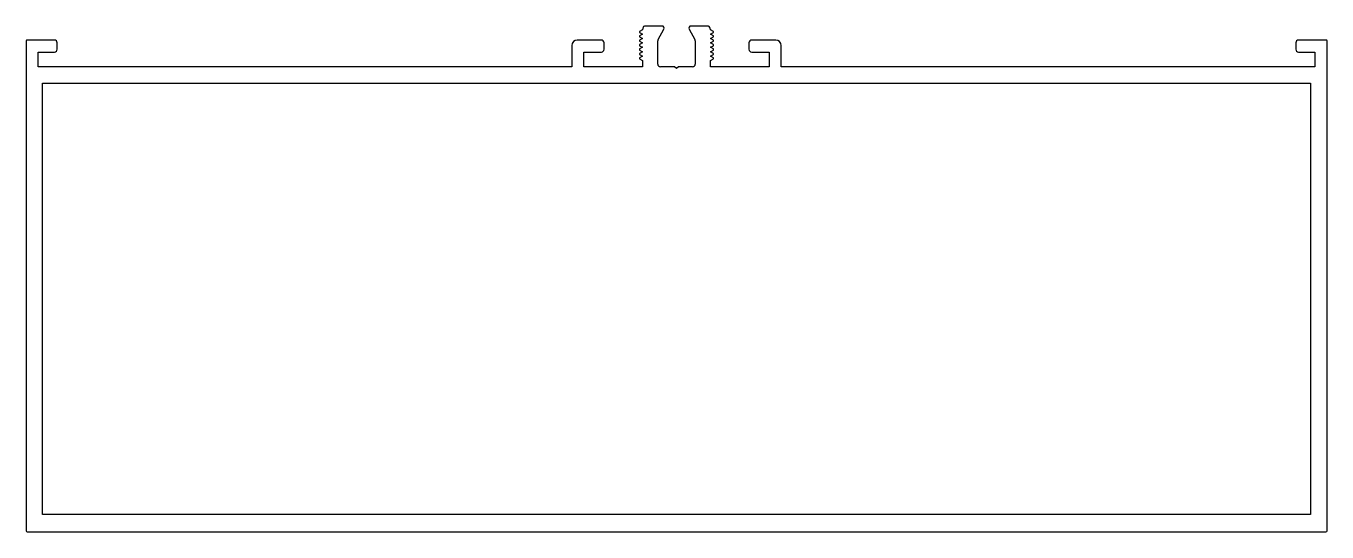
# Model space of a CAD drawing. Extents: x 1276 to 1514, y 2031 to 2124.
import ezdxf

# ---------------------------------------------------------------- set-up
doc = ezdxf.new("R2010")
doc.units = 0
doc.layers.get('0').update_dxf_attribs({"linetype": 'CONTINUOUS'})

msp = doc.modelspace()

# ---------------------------------------------------------------- linework, layer by layer
at = {"color": 0}
for p, q in [((1388.28, 2123.23), (1387.76, 2122.93)), ((1388.33, 2123.51), (1388.28, 2123.23)), ((1391.86, 2123.93), (1388.82, 2123.93)), ((1391.14, 2121.49), (1392.2, 2123.33)), ((1396.81, 2123.33), (1397.87, 2121.49)), ((1400.19, 2123.93), (1397.16, 2123.93)), ((1400.74, 2123.23), (1400.69, 2123.51)), ((1401.26, 2122.93), (1400.74, 2123.23)), ((1275.51, 2121.17), (1275.51, 2031.57)), ((1280.71, 2121.37), (1275.71, 2121.37)), ((1281.21, 2119.67), (1281.21, 2120.87)), ((1380.76, 2121.37), (1376.36, 2121.37)), ((1381.26, 2119.67), (1381.26, 2120.87)), ((1387.76, 2122.93), (1387.76, 2122.73)), ((1387.76, 2122.73), (1388.28, 2122.43)), ((1388.28, 2122.43), (1387.76, 2122.13)), ((1387.76, 2122.13), (1387.76, 2121.93)), ((1387.76, 2121.93), (1388.28, 2121.63)), ((1388.28, 2121.63), (1387.76, 2121.33)), ((1387.76, 2121.33), (1387.76, 2121.13)), ((1387.76, 2121.13), (1388.28, 2120.83)), ((1388.28, 2120.83), (1387.76, 2120.53)), ((1391.08, 2116.97), (1391.08, 2121.24)), ((1397.94, 2121.24), (1397.94, 2116.97)), ((1400.74, 2122.43), (1401.26, 2122.73)), ((1401.26, 2122.13), (1400.74, 2122.43)), ((1400.74, 2121.63), (1401.26, 2121.93)), ((1401.26, 2121.33), (1400.74, 2121.63)), ((1400.74, 2120.83), (1401.26, 2121.13)), ((1401.26, 2120.53), (1400.74, 2120.83)), ((1401.26, 2122.73), (1401.26, 2122.93)), ((1401.26, 2121.93), (1401.26, 2122.13)), ((1401.26, 2121.13), (1401.26, 2121.33)), ((1407.76, 2120.87), (1407.76, 2119.67)), ((1412.66, 2121.37), (1408.26, 2121.37)), ((1507.81, 2120.87), (1507.81, 2119.67)), ((1513.31, 2121.37), (1508.31, 2121.37)), ((1513.51, 2031.57), (1513.51, 2121.17)), ((1277.71, 2116.47), (1277.71, 2119.17)), ((1277.71, 2119.17), (1280.71, 2119.17)), ((1375.36, 2120.37), (1375.36, 2116.47)), ((1377.56, 2116.47), (1377.56, 2119.17)), ((1377.56, 2119.17), (1380.76, 2119.17)), ((1387.76, 2120.53), (1387.76, 2120.33)), ((1387.76, 2120.33), (1388.28, 2120.03)), ((1388.28, 2120.03), (1387.76, 2119.73)), ((1387.76, 2119.73), (1387.76, 2119.53)), ((1387.76, 2119.53), (1388.28, 2119.23)), ((1388.28, 2119.23), (1387.76, 2118.93)), ((1387.76, 2118.93), (1387.76, 2118.73)), ((1387.76, 2118.73), (1388.28, 2118.43)), ((1388.28, 2118.43), (1387.76, 2118.13)), ((1400.74, 2120.03), (1401.26, 2120.33)), ((1401.26, 2119.73), (1400.74, 2120.03)), ((1400.74, 2119.23), (1401.26, 2119.53)), ((1401.26, 2118.93), (1400.74, 2119.23)), ((1400.74, 2118.43), (1401.26, 2118.73)), ((1401.26, 2118.13), (1400.74, 2118.43)), ((1401.26, 2120.33), (1401.26, 2120.53)), ((1401.26, 2119.53), (1401.26, 2119.73)), ((1401.26, 2118.73), (1401.26, 2118.93)), ((1408.26, 2119.17), (1411.46, 2119.17)), ((1411.46, 2119.17), (1411.46, 2116.47)), ((1413.66, 2116.47), (1413.66, 2120.37)), ((1508.31, 2119.17), (1511.31, 2119.17)), ((1511.31, 2119.17), (1511.31, 2116.47)), ((1375.36, 2116.47), (1277.71, 2116.47)), ((1388.28, 2116.47), (1377.56, 2116.47)), ((1387.76, 2118.13), (1387.76, 2117.93)), ((1387.76, 2117.93), (1388.28, 2117.63)), ((1388.28, 2117.63), (1388.28, 2116.47)), ((1394.15, 2116.47), (1391.58, 2116.47)), ((1394.51, 2116.17), (1394.15, 2116.47)), ((1394.86, 2116.47), (1394.51, 2116.17)), ((1397.44, 2116.47), (1394.86, 2116.47)), ((1400.74, 2117.63), (1401.26, 2117.93)), ((1400.74, 2116.47), (1400.74, 2117.63)), ((1411.46, 2116.47), (1400.74, 2116.47)), ((1401.26, 2117.93), (1401.26, 2118.13)), ((1511.31, 2116.47), (1413.66, 2116.47)), ((1278.51, 2034.57), (1278.51, 2113.47)), ((1278.51, 2113.47), (1510.51, 2113.47)), ((1510.51, 2113.47), (1510.51, 2034.57)), ((1510.51, 2034.57), (1278.51, 2034.57)), ((1275.71, 2031.37), (1513.31, 2031.37))]:
    msp.add_line(p, q, dxfattribs=at)
for centre, radius, start, end in [((1388.82, 2123.43), 0.5, 90, 170), ((1391.86, 2123.53), 0.4, 330, 90), ((1397.16, 2123.53), 0.4, 90, 210), ((1400.19, 2123.43), 0.5, 10, 90), ((1275.71, 2121.17), 0.2, 90, 180), ((1280.71, 2120.87), 0.5, 0, 90), ((1376.36, 2120.37), 1, 90, 180), ((1380.76, 2120.87), 0.5, 0, 90), ((1391.58, 2121.24), 0.5, 150, 180), ((1397.44, 2121.24), 0.5, 360, 30), ((1408.26, 2120.87), 0.5, 90, 180), ((1412.66, 2120.37), 1, 0, 90), ((1508.31, 2120.87), 0.5, 90, 180), ((1513.31, 2121.17), 0.2, 0, 90), ((1280.71, 2119.67), 0.5, 270, 0), ((1380.76, 2119.67), 0.5, 270, 0), ((1408.26, 2119.67), 0.5, 180, 270), ((1508.31, 2119.67), 0.5, 180, 270), ((1391.58, 2116.97), 0.5, 180, 270), ((1397.44, 2116.97), 0.5, 270, 0), ((1275.71, 2031.57), 0.2, 180, 270), ((1513.31, 2031.57), 0.2, 270, 360)]:
    msp.add_arc(centre, radius, start, end, dxfattribs=at)

doc.saveas('drawing.dxf')
